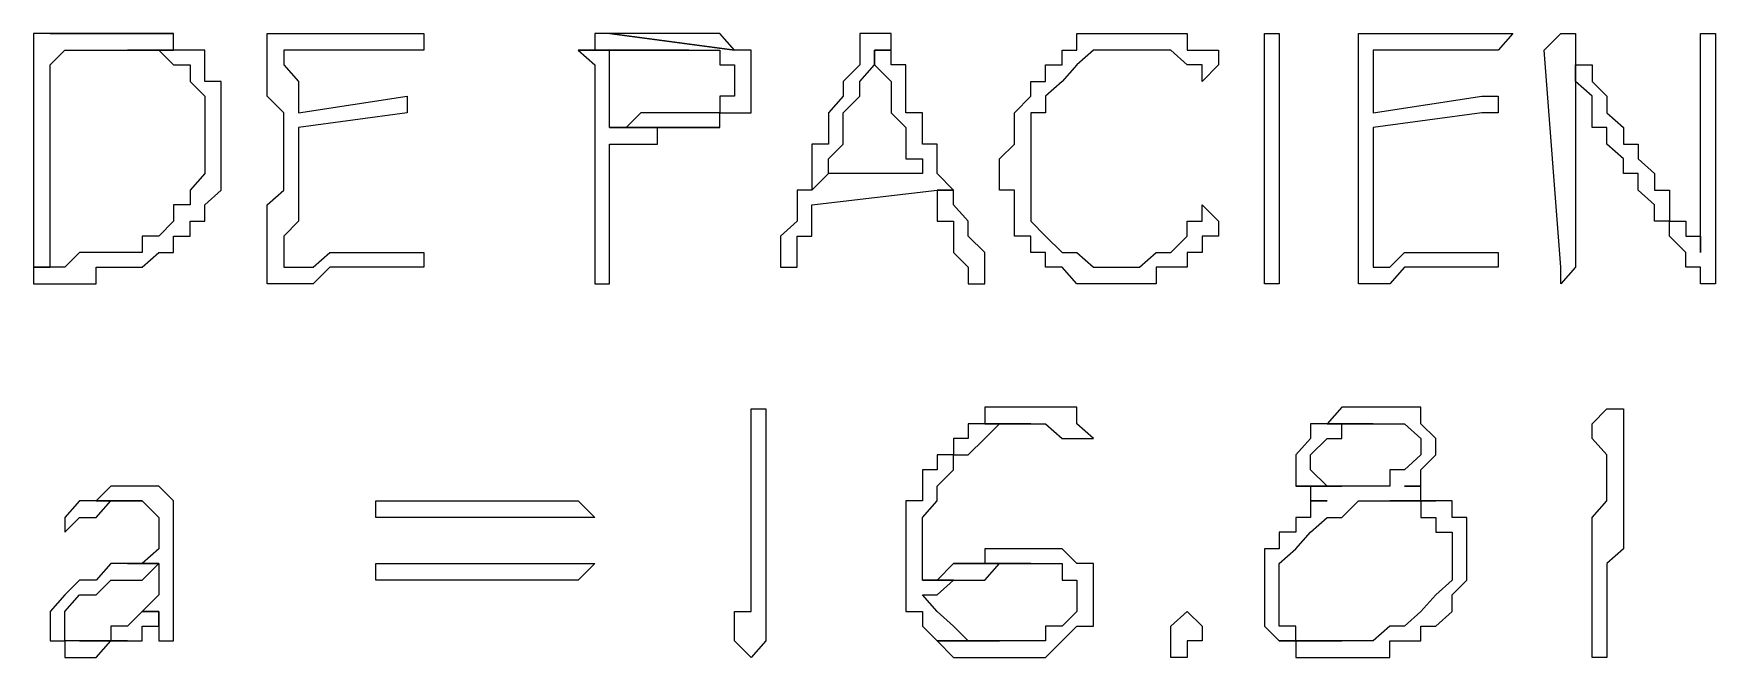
# Model space of a CAD drawing. Header units: millimetres. Extents: x -518.8 to -461.2, y 3.5 to 44.2.
# Drawn here: x -495.42 to -494.733, y 41.01 to 41.265 of the extents above; entities that cross this region are included whole.
import ezdxf

# ---------------------------------------------------------------- set-up
doc = ezdxf.new("R2010")
doc.units = ezdxf.units.MM
doc.header["$MEASUREMENT"] = 0
doc.layers.add('MYSOLIDS', color=7, linetype='Continuous')

msp = doc.modelspace()

# ---------------------------------------------------------------- linework, layer by layer
at = {"layer": 'MYSOLIDS'}
for points in [[(-495.42032, 41.26462), (-495.42032, 41.26462), (-495.42032, 41.25785), (-495.42032, 41.25785), (-495.42032, 41.25183), (-495.42032, 41.25183), (-495.42032, 41.24507), (-495.42032, 41.23905), (-495.42032, 41.23229), (-495.42032, 41.23229), (-495.42032, 41.22627), (-495.42032, 41.2195), (-495.42032, 41.21349), (-495.42032, 41.21349), (-495.42032, 41.20747), (-495.42032, 41.20071), (-495.42032, 41.20071), (-495.42032, 41.19469), (-495.42032, 41.18793), (-495.42032, 41.18191), (-495.42032, 41.17514), (-495.42032, 41.17514), (-495.42032, 41.16913), (-495.41355, 41.16913), (-495.41355, 41.17514), (-495.41355, 41.18191), (-495.41355, 41.18191), (-495.41355, 41.18793), (-495.41355, 41.19469), (-495.41355, 41.19469), (-495.41355, 41.20071), (-495.41355, 41.20071), (-495.41355, 41.20747), (-495.41355, 41.21349), (-495.41355, 41.2195), (-495.41355, 41.2195), (-495.41355, 41.22627), (-495.41355, 41.23229), (-495.41355, 41.23905), (-495.41355, 41.23905), (-495.41355, 41.24507), (-495.41355, 41.25183), (-495.41355, 41.25183), (-495.41355, 41.25183), (-495.40754, 41.25785), (-495.40754, 41.25785), (-495.40152, 41.25785), (-495.39476, 41.25785), (-495.39476, 41.25785), (-495.38874, 41.25785), (-495.38198, 41.25785), (-495.36318, 41.25785), (-495.36318, 41.26462), (-495.41355, 41.26462), (-495.41355, 41.26462), (-495.42032, 41.26462), (-495.42032, 41.26462)], [(-495.38198, 41.26462), (-495.38874, 41.26462), (-495.38874, 41.26462), (-495.39476, 41.26462), (-495.39476, 41.26462), (-495.40152, 41.26462), (-495.40754, 41.26462), (-495.40754, 41.26462), (-495.41355, 41.26462), (-495.36318, 41.26462), (-495.36919, 41.26462), (-495.37596, 41.26462), (-495.37596, 41.26462), (-495.38198, 41.26462), (-495.38198, 41.26462)], [(-495.31205, 41.23229), (-495.26769, 41.23905), (-495.26769, 41.23905), (-495.26769, 41.23905), (-495.26769, 41.23905), (-495.26769, 41.23229), (-495.26769, 41.23229), (-495.26769, 41.23229), (-495.26769, 41.23229), (-495.26769, 41.23229), (-495.26769, 41.23229), (-495.31205, 41.22627), (-495.31205, 41.22627), (-495.31205, 41.22627), (-495.31205, 41.2195), (-495.31205, 41.2195), (-495.31205, 41.21349), (-495.31205, 41.21349), (-495.31205, 41.20747), (-495.31205, 41.20071), (-495.31205, 41.20071), (-495.31205, 41.19469), (-495.31205, 41.19469), (-495.31205, 41.18793), (-495.31807, 41.18191), (-495.31807, 41.17514), (-495.31807, 41.17514), (-495.31807, 41.16913), (-495.31205, 41.16913), (-495.30604, 41.16913), (-495.29927, 41.17514), (-495.29927, 41.17514), (-495.29325, 41.17514), (-495.28649, 41.17514), (-495.28649, 41.17514), (-495.28047, 41.17514), (-495.27371, 41.17514), (-495.27371, 41.17514), (-495.26769, 41.17514), (-495.26769, 41.17514), (-495.26092, 41.17514), (-495.26092, 41.17514), (-495.26092, 41.16913), (-495.26092, 41.16913), (-495.26092, 41.16913), (-495.26769, 41.16913), (-495.27371, 41.16913), (-495.27371, 41.16913), (-495.28047, 41.16913), (-495.28649, 41.16913), (-495.28649, 41.16913), (-495.29325, 41.16913), (-495.29927, 41.16913), (-495.29927, 41.16913), (-495.30604, 41.16236), (-495.31205, 41.16236), (-495.31205, 41.16236), (-495.31807, 41.16236), (-495.31807, 41.16236), (-495.32483, 41.16236), (-495.32483, 41.16236), (-495.32483, 41.16913), (-495.32483, 41.16913), (-495.32483, 41.17514), (-495.32483, 41.17514), (-495.32483, 41.18191), (-495.32483, 41.18191), (-495.32483, 41.18793), (-495.32483, 41.19469), (-495.31807, 41.20071), (-495.31807, 41.20071), (-495.31807, 41.20747), (-495.31807, 41.21349), (-495.31807, 41.2195), (-495.31807, 41.2195), (-495.31807, 41.22627), (-495.31807, 41.23229), (-495.31807, 41.23229), (-495.32483, 41.23905), (-495.32483, 41.24507), (-495.32483, 41.24507), (-495.32483, 41.25183), (-495.32483, 41.25785), (-495.32483, 41.25785), (-495.32483, 41.25785), (-495.32483, 41.26462), (-495.32483, 41.26462), (-495.31807, 41.26462), (-495.31807, 41.26462), (-495.31205, 41.26462), (-495.30604, 41.26462), (-495.30604, 41.26462), (-495.29927, 41.26462), (-495.29927, 41.26462), (-495.29325, 41.26462), (-495.29325, 41.26462), (-495.28649, 41.26462), (-495.28047, 41.26462), (-495.27371, 41.26462), (-495.27371, 41.26462), (-495.26769, 41.26462), (-495.26769, 41.26462), (-495.26769, 41.26462), (-495.26092, 41.26462), (-495.26092, 41.26462), (-495.26092, 41.26462), (-495.26092, 41.26462), (-495.26092, 41.25785), (-495.26092, 41.25785), (-495.26769, 41.25785), (-495.26769, 41.25785), (-495.27371, 41.25785), (-495.28047, 41.25785), (-495.28649, 41.25785), (-495.29325, 41.25785), (-495.29927, 41.25785), (-495.30604, 41.25785), (-495.30604, 41.25785), (-495.31205, 41.25785), (-495.31807, 41.25785), (-495.31807, 41.25183), (-495.31205, 41.24507), (-495.31205, 41.24507), (-495.31205, 41.23905), (-495.31205, 41.23905), (-495.31205, 41.23229), (-495.31205, 41.23229), (-495.31205, 41.23229), (-495.31205, 41.23229)], [(-495.191, 41.26462), (-495.191, 41.26462), (-495.191, 41.25785), (-495.19777, 41.25785), (-495.19777, 41.25785), (-495.15265, 41.25785), (-495.15265, 41.25785), (-495.14664, 41.25785), (-495.13987, 41.25785), (-495.13987, 41.25183), (-495.13987, 41.25183), (-495.13386, 41.25183), (-495.13386, 41.24507), (-495.13386, 41.24507), (-495.13386, 41.23905), (-495.13987, 41.23905), (-495.13987, 41.23229), (-495.14664, 41.23229), (-495.14664, 41.23229), (-495.15265, 41.23229), (-495.15265, 41.23229), (-495.15942, 41.23229), (-495.15942, 41.23229), (-495.16543, 41.23229), (-495.1722, 41.23229), (-495.17822, 41.22627), (-495.18498, 41.22627), (-495.13987, 41.22627), (-495.13987, 41.23229), (-495.13386, 41.23229), (-495.12709, 41.23229), (-495.12709, 41.23905), (-495.12709, 41.24507), (-495.12709, 41.24507), (-495.12709, 41.25183), (-495.12709, 41.25183), (-495.12709, 41.25785), (-495.13386, 41.25785), (-495.13386, 41.25785), (-495.18498, 41.26462), (-495.18498, 41.26462), (-495.191, 41.26462), (-495.191, 41.26462)], [(-495.15265, 41.26462), (-495.15942, 41.26462), (-495.15942, 41.26462), (-495.16543, 41.26462), (-495.1722, 41.26462), (-495.17822, 41.26462), (-495.17822, 41.26462), (-495.18498, 41.26462), (-495.13386, 41.25785), (-495.13987, 41.26462), (-495.14664, 41.26462), (-495.14664, 41.26462), (-495.15265, 41.26462), (-495.15265, 41.26462)], [(-495.07671, 41.26462), (-495.07671, 41.26462), (-495.07671, 41.26462), (-495.08273, 41.26462), (-495.08273, 41.25785), (-495.08273, 41.25785), (-495.08273, 41.25183), (-495.08949, 41.24507), (-495.08949, 41.23905), (-495.09551, 41.23229), (-495.09551, 41.22627), (-495.09551, 41.22627), (-495.09551, 41.2195), (-495.10228, 41.2195), (-495.10228, 41.21349), (-495.10228, 41.20747), (-495.10228, 41.20071), (-495.09551, 41.20747), (-495.09551, 41.20747), (-495.09551, 41.21349), (-495.09551, 41.21349), (-495.08949, 41.2195), (-495.08949, 41.22627), (-495.08949, 41.22627), (-495.08949, 41.22627), (-495.08949, 41.23229), (-495.08273, 41.23905), (-495.08273, 41.23905), (-495.08273, 41.24507), (-495.07671, 41.25183), (-495.07671, 41.25785), (-495.06995, 41.25785), (-495.06995, 41.26462), (-495.07671, 41.26462), (-495.07671, 41.26462), (-495.07671, 41.26462)], [(-494.96844, 41.25785), (-494.97446, 41.25785), (-494.98122, 41.25785), (-494.98724, 41.25785), (-494.98724, 41.25785), (-494.99401, 41.25183), (-494.99401, 41.25183), (-495.00002, 41.24507), (-495.00002, 41.24507), (-495.00002, 41.24507), (-495.00679, 41.23905), (-495.00679, 41.23229), (-495.0128, 41.23229), (-495.0128, 41.22627), (-495.0128, 41.22627), (-495.0128, 41.2195), (-495.0128, 41.2195), (-495.0128, 41.21349), (-495.0128, 41.20747), (-495.0128, 41.20071), (-495.0128, 41.20071), (-495.0128, 41.19469), (-495.0128, 41.18793), (-495.0128, 41.18793), (-495.00679, 41.18191), (-495.00679, 41.18191), (-495.00002, 41.17514), (-495.00002, 41.17514), (-494.99401, 41.17514), (-494.98724, 41.16913), (-494.98724, 41.16913), (-494.98122, 41.16913), (-494.98122, 41.16913), (-494.97446, 41.16913), (-494.96844, 41.16913), (-494.96167, 41.17514), (-494.96167, 41.17514), (-494.96167, 41.17514), (-494.95566, 41.17514), (-494.94889, 41.18191), (-494.94889, 41.18191), (-494.94889, 41.18793), (-494.94288, 41.18793), (-494.94288, 41.19469), (-494.94288, 41.19469), (-494.93611, 41.18793), (-494.93611, 41.18793), (-494.93611, 41.18793), (-494.93611, 41.18793), (-494.93611, 41.18191), (-494.93611, 41.18191), (-494.94288, 41.18191), (-494.94288, 41.17514), (-494.94889, 41.17514), (-494.94889, 41.16913), (-494.95566, 41.16913), (-494.96167, 41.16913), (-494.96167, 41.16913), (-494.96167, 41.16236), (-494.96844, 41.16236), (-494.97446, 41.16236), (-494.98122, 41.16236), (-494.98122, 41.16236), (-494.98724, 41.16236), (-494.98724, 41.16236), (-494.99401, 41.16236), (-495.00002, 41.16913), (-495.00002, 41.16913), (-495.00679, 41.16913), (-495.00679, 41.17514), (-495.0128, 41.17514), (-495.0128, 41.18191), (-495.01957, 41.18191), (-495.01957, 41.18793), (-495.01957, 41.18793), (-495.01957, 41.19469), (-495.01957, 41.20071), (-495.02558, 41.20071), (-495.02558, 41.20747), (-495.02558, 41.21349), (-495.01957, 41.2195), (-495.01957, 41.2195), (-495.01957, 41.22627), (-495.01957, 41.22627), (-495.01957, 41.23229), (-495.0128, 41.23905), (-495.0128, 41.23905), (-495.0128, 41.24507), (-495.00679, 41.24507), (-495.00679, 41.25183), (-495.00002, 41.25183), (-495.00002, 41.25785), (-494.99401, 41.25785), (-494.99401, 41.26462), (-494.98724, 41.26462), (-494.98122, 41.26462), (-494.97446, 41.26462), (-494.97446, 41.26462), (-494.96844, 41.26462), (-494.96844, 41.26462), (-494.96167, 41.26462), (-494.95566, 41.26462), (-494.95566, 41.26462), (-494.94889, 41.26462), (-494.94889, 41.25785), (-494.94288, 41.25785), (-494.93611, 41.25785), (-494.93611, 41.25183), (-494.93611, 41.25183), (-494.93611, 41.25183), (-494.93611, 41.25183), (-494.94288, 41.24507), (-494.94288, 41.24507), (-494.94288, 41.25183), (-494.94288, 41.25183), (-494.94889, 41.25183), (-494.94889, 41.25183), (-494.94889, 41.25183), (-494.95566, 41.25785), (-494.95566, 41.25785), (-494.96167, 41.25785), (-494.96844, 41.25785), (-494.96844, 41.25785), (-494.96844, 41.25785), (-494.96844, 41.25785), (-494.96844, 41.25785)], [(-494.9113, 41.20747), (-494.9113, 41.20071), (-494.9113, 41.19469), (-494.9113, 41.19469), (-494.9113, 41.18793), (-494.9113, 41.18191), (-494.9113, 41.17514), (-494.9113, 41.17514), (-494.9113, 41.16913), (-494.9113, 41.16913), (-494.9113, 41.16913), (-494.9113, 41.16913), (-494.9113, 41.16236), (-494.9113, 41.16236), (-494.91731, 41.16236), (-494.91731, 41.16236), (-494.91731, 41.16913), (-494.91731, 41.16913), (-494.91731, 41.16913), (-494.91731, 41.16913), (-494.91731, 41.17514), (-494.91731, 41.17514), (-494.91731, 41.18191), (-494.91731, 41.18793), (-494.91731, 41.18793), (-494.91731, 41.19469), (-494.91731, 41.20071), (-494.91731, 41.20747), (-494.91731, 41.20747), (-494.91731, 41.21349), (-494.91731, 41.2195), (-494.91731, 41.22627), (-494.91731, 41.22627), (-494.91731, 41.23229), (-494.91731, 41.23905), (-494.91731, 41.24507), (-494.91731, 41.24507), (-494.91731, 41.25183), (-494.91731, 41.25785), (-494.91731, 41.25785), (-494.91731, 41.25785), (-494.91731, 41.25785), (-494.91731, 41.26462), (-494.91731, 41.26462), (-494.9113, 41.26462), (-494.9113, 41.26462), (-494.9113, 41.26462), (-494.9113, 41.26462), (-494.9113, 41.25785), (-494.9113, 41.25785), (-494.9113, 41.25785), (-494.9113, 41.25785), (-494.9113, 41.25183), (-494.9113, 41.24507), (-494.9113, 41.23905), (-494.9113, 41.23905), (-494.9113, 41.23229), (-494.9113, 41.22627), (-494.9113, 41.22627), (-494.9113, 41.2195), (-494.9113, 41.21349), (-494.9113, 41.20747), (-494.9113, 41.20747), (-494.9113, 41.20747), (-494.9113, 41.20747), (-494.9113, 41.20747)], [(-494.87295, 41.23229), (-494.82859, 41.23905), (-494.82859, 41.23905), (-494.82183, 41.23905), (-494.82183, 41.23905), (-494.82183, 41.23229), (-494.82183, 41.23229), (-494.82183, 41.23229), (-494.82183, 41.23229), (-494.82859, 41.23229), (-494.82859, 41.23229), (-494.87295, 41.22627), (-494.87295, 41.22627), (-494.87295, 41.22627), (-494.87295, 41.2195), (-494.87295, 41.2195), (-494.87295, 41.21349), (-494.87295, 41.21349), (-494.87295, 41.20747), (-494.87295, 41.20071), (-494.87295, 41.20071), (-494.87295, 41.19469), (-494.87295, 41.19469), (-494.87295, 41.18793), (-494.87295, 41.18191), (-494.87295, 41.17514), (-494.87295, 41.17514), (-494.87295, 41.16913), (-494.86619, 41.16913), (-494.86619, 41.16913), (-494.86017, 41.17514), (-494.8534, 41.17514), (-494.84739, 41.17514), (-494.84739, 41.17514), (-494.84739, 41.17514), (-494.84062, 41.17514), (-494.83461, 41.17514), (-494.82859, 41.17514), (-494.82859, 41.17514), (-494.82183, 41.17514), (-494.82183, 41.17514), (-494.82183, 41.17514), (-494.82183, 41.16913), (-494.82183, 41.16913), (-494.82183, 41.16913), (-494.82183, 41.16913), (-494.82859, 41.16913), (-494.83461, 41.16913), (-494.83461, 41.16913), (-494.84062, 41.16913), (-494.84739, 41.16913), (-494.84739, 41.16913), (-494.8534, 41.16913), (-494.86017, 41.16913), (-494.86619, 41.16236), (-494.86619, 41.16236), (-494.87295, 41.16236), (-494.87295, 41.16236), (-494.87897, 41.16236), (-494.87897, 41.16236), (-494.87897, 41.16236), (-494.87897, 41.16913), (-494.87897, 41.16913), (-494.87897, 41.17514), (-494.87897, 41.17514), (-494.87897, 41.18191), (-494.87897, 41.18191), (-494.87897, 41.18793), (-494.87897, 41.19469), (-494.87897, 41.20071), (-494.87897, 41.20071), (-494.87897, 41.20747), (-494.87897, 41.21349), (-494.87897, 41.2195), (-494.87897, 41.2195), (-494.87897, 41.22627), (-494.87897, 41.23229), (-494.87897, 41.23229), (-494.87897, 41.23905), (-494.87897, 41.24507), (-494.87897, 41.24507), (-494.87897, 41.25183), (-494.87897, 41.25785), (-494.87897, 41.25785), (-494.87897, 41.25785), (-494.87897, 41.26462), (-494.87897, 41.26462), (-494.87295, 41.26462), (-494.87295, 41.26462), (-494.86619, 41.26462), (-494.86619, 41.26462), (-494.86017, 41.26462), (-494.86017, 41.26462), (-494.8534, 41.26462), (-494.8534, 41.26462), (-494.84739, 41.26462), (-494.84062, 41.26462), (-494.84062, 41.26462), (-494.83461, 41.26462), (-494.82859, 41.26462), (-494.82859, 41.26462), (-494.82183, 41.26462), (-494.82183, 41.26462), (-494.82183, 41.26462), (-494.82183, 41.26462), (-494.81581, 41.26462), (-494.81581, 41.26462), (-494.82183, 41.25785), (-494.82183, 41.25785), (-494.82183, 41.25785), (-494.82859, 41.25785), (-494.83461, 41.25785), (-494.84062, 41.25785), (-494.84739, 41.25785), (-494.8534, 41.25785), (-494.8534, 41.25785), (-494.86017, 41.25785), (-494.86619, 41.25785), (-494.87295, 41.25785), (-494.87295, 41.25785), (-494.87295, 41.25183), (-494.87295, 41.24507), (-494.87295, 41.24507), (-494.87295, 41.23905), (-494.87295, 41.23905), (-494.87295, 41.23229), (-494.87295, 41.23229), (-494.87295, 41.23229), (-494.87295, 41.23229)], [(-494.79025, 41.25183), (-494.79025, 41.16913), (-494.79025, 41.16913), (-494.79025, 41.16913), (-494.79626, 41.16236), (-494.79626, 41.16236), (-494.79626, 41.16913), (-494.79626, 41.16913), (-494.79626, 41.16913), (-494.79626, 41.16913), (-494.80303, 41.25785), (-494.79626, 41.26462), (-494.79626, 41.26462), (-494.79626, 41.26462), (-494.79626, 41.26462), (-494.79025, 41.26462), (-494.79025, 41.25785), (-494.79025, 41.25785), (-494.79025, 41.25785), (-494.79025, 41.25183), (-494.78348, 41.25183), (-494.78348, 41.24507), (-494.77746, 41.23905), (-494.77746, 41.23905), (-494.77746, 41.23229), (-494.7707, 41.22627), (-494.7707, 41.22627), (-494.7707, 41.2195), (-494.76468, 41.2195), (-494.76468, 41.21349), (-494.76468, 41.21349), (-494.75792, 41.20747), (-494.75792, 41.20071), (-494.7519, 41.20071), (-494.7519, 41.19469), (-494.7519, 41.18793), (-494.74513, 41.18793), (-494.74513, 41.18191), (-494.73912, 41.18191), (-494.73912, 41.17514), (-494.73912, 41.18191), (-494.73912, 41.18793), (-494.73912, 41.18793), (-494.73912, 41.19469), (-494.73912, 41.19469), (-494.73912, 41.20071), (-494.73912, 41.20747), (-494.73912, 41.20747), (-494.73912, 41.21349), (-494.73912, 41.2195), (-494.73912, 41.22627), (-494.73912, 41.22627), (-494.73912, 41.23229), (-494.73912, 41.23905), (-494.73912, 41.23905), (-494.73912, 41.24507), (-494.73912, 41.25183), (-494.73912, 41.25785), (-494.73912, 41.25785), (-494.73912, 41.25785), (-494.73912, 41.26462), (-494.73912, 41.26462), (-494.7331, 41.26462), (-494.7331, 41.26462), (-494.7331, 41.26462), (-494.7331, 41.26462), (-494.7331, 41.25785), (-494.7331, 41.25785), (-494.7331, 41.25785), (-494.7331, 41.25785), (-494.7331, 41.25183), (-494.7331, 41.24507), (-494.7331, 41.24507), (-494.7331, 41.23905), (-494.7331, 41.23229), (-494.7331, 41.22627), (-494.7331, 41.22627), (-494.7331, 41.2195), (-494.7331, 41.21349), (-494.7331, 41.20747), (-494.7331, 41.20747), (-494.7331, 41.20747), (-494.7331, 41.20071), (-494.7331, 41.19469), (-494.7331, 41.18793), (-494.7331, 41.18793), (-494.7331, 41.18191), (-494.7331, 41.17514), (-494.7331, 41.17514), (-494.7331, 41.16913), (-494.7331, 41.16913), (-494.7331, 41.16236), (-494.7331, 41.16236), (-494.7331, 41.16236), (-494.7331, 41.16236), (-494.73912, 41.16236), (-494.73912, 41.16236), (-494.73912, 41.16913), (-494.74513, 41.16913), (-494.74513, 41.17514), (-494.7519, 41.18191), (-494.7519, 41.18793), (-494.75792, 41.18793), (-494.75792, 41.19469), (-494.75792, 41.19469), (-494.76468, 41.20071), (-494.76468, 41.20747), (-494.7707, 41.20747), (-494.7707, 41.21349), (-494.7707, 41.21349), (-494.77746, 41.2195), (-494.77746, 41.22627), (-494.78348, 41.22627), (-494.78348, 41.23229), (-494.78348, 41.23905), (-494.79025, 41.24507), (-494.79025, 41.24507), (-494.79025, 41.25183), (-494.79025, 41.25183), (-494.79025, 41.25183), (-494.79025, 41.25183)], [(-495.36318, 41.25785), (-495.38198, 41.25785), (-495.38198, 41.25785), (-495.37596, 41.25785), (-495.37596, 41.25785), (-495.36919, 41.25785), (-495.36318, 41.25183), (-495.36318, 41.25183), (-495.35641, 41.25183), (-495.35641, 41.25183), (-495.35641, 41.24507), (-495.35641, 41.24507), (-495.3504, 41.23905), (-495.3504, 41.23229), (-495.3504, 41.22627), (-495.3504, 41.22627), (-495.3504, 41.2195), (-495.3504, 41.21349), (-495.3504, 41.21349), (-495.3504, 41.20747), (-495.35641, 41.20071), (-495.35641, 41.20071), (-495.35641, 41.19469), (-495.36318, 41.19469), (-495.36318, 41.18793), (-495.36919, 41.18191), (-495.36919, 41.18191), (-495.37596, 41.18191), (-495.37596, 41.17514), (-495.38198, 41.17514), (-495.38874, 41.17514), (-495.38874, 41.17514), (-495.38874, 41.17514), (-495.39476, 41.17514), (-495.40152, 41.17514), (-495.40754, 41.16913), (-495.40754, 41.16913), (-495.41355, 41.16913), (-495.42032, 41.16913), (-495.42032, 41.16913), (-495.42032, 41.16236), (-495.42032, 41.16236), (-495.41355, 41.16236), (-495.41355, 41.16236), (-495.40754, 41.16236), (-495.40152, 41.16236), (-495.39476, 41.16236), (-495.39476, 41.16913), (-495.38874, 41.16913), (-495.38874, 41.16913), (-495.38198, 41.16913), (-495.37596, 41.16913), (-495.37596, 41.16913), (-495.36919, 41.17514), (-495.36919, 41.17514), (-495.36318, 41.17514), (-495.36318, 41.18191), (-495.35641, 41.18191), (-495.35641, 41.18793), (-495.3504, 41.18793), (-495.3504, 41.19469), (-495.3504, 41.19469), (-495.34363, 41.20071), (-495.34363, 41.20747), (-495.34363, 41.21349), (-495.34363, 41.21349), (-495.34363, 41.2195), (-495.34363, 41.22627), (-495.34363, 41.22627), (-495.34363, 41.23229), (-495.34363, 41.23229), (-495.34363, 41.23905), (-495.34363, 41.24507), (-495.3504, 41.24507), (-495.3504, 41.25183), (-495.3504, 41.25183), (-495.3504, 41.25785), (-495.35641, 41.25785), (-495.36318, 41.25785), (-495.36318, 41.25785)], [(-495.19777, 41.25785), (-495.19777, 41.25785), (-495.191, 41.25183), (-495.191, 41.25183), (-495.191, 41.24507), (-495.191, 41.23905), (-495.191, 41.23905), (-495.191, 41.23229), (-495.191, 41.22627), (-495.191, 41.22627), (-495.191, 41.2195), (-495.191, 41.21349), (-495.191, 41.20747), (-495.191, 41.20747), (-495.191, 41.20071), (-495.191, 41.19469), (-495.191, 41.18793), (-495.191, 41.18793), (-495.191, 41.18191), (-495.191, 41.17514), (-495.191, 41.16913), (-495.191, 41.16913), (-495.191, 41.16236), (-495.191, 41.16236), (-495.18498, 41.16236), (-495.18498, 41.16913), (-495.18498, 41.16913), (-495.18498, 41.17514), (-495.18498, 41.18191), (-495.18498, 41.18793), (-495.18498, 41.18793), (-495.18498, 41.19469), (-495.18498, 41.20071), (-495.18498, 41.20071), (-495.18498, 41.20747), (-495.18498, 41.21349), (-495.18498, 41.21349), (-495.18498, 41.2195), (-495.18498, 41.2195), (-495.18498, 41.2195), (-495.17822, 41.2195), (-495.1722, 41.2195), (-495.16543, 41.2195), (-495.16543, 41.22627), (-495.15942, 41.22627), (-495.15265, 41.22627), (-495.15265, 41.22627), (-495.14664, 41.22627), (-495.13987, 41.22627), (-495.13987, 41.22627), (-495.18498, 41.22627), (-495.18498, 41.23229), (-495.18498, 41.23905), (-495.18498, 41.23905), (-495.18498, 41.24507), (-495.18498, 41.24507), (-495.18498, 41.25183), (-495.18498, 41.25785), (-495.17822, 41.25785), (-495.17822, 41.25785), (-495.1722, 41.25785), (-495.16543, 41.25785), (-495.16543, 41.25785), (-495.15942, 41.25785), (-495.15942, 41.25785), (-495.15265, 41.25785), (-495.19777, 41.25785), (-495.19777, 41.25785)], [(-495.06995, 41.25785), (-495.07671, 41.25785), (-495.07671, 41.25183), (-495.07671, 41.25183), (-495.06995, 41.24507), (-495.06995, 41.23905), (-495.06995, 41.23905), (-495.06995, 41.23229), (-495.06393, 41.22627), (-495.06393, 41.22627), (-495.06393, 41.2195), (-495.06393, 41.21349), (-495.05716, 41.21349), (-495.05716, 41.20747), (-495.09551, 41.20747), (-495.10228, 41.20071), (-495.10829, 41.20071), (-495.10829, 41.19469), (-495.10829, 41.18793), (-495.10829, 41.18793), (-495.10829, 41.18793), (-495.11506, 41.18191), (-495.11506, 41.17514), (-495.11506, 41.16913), (-495.11506, 41.16913), (-495.11506, 41.16913), (-495.11506, 41.16913), (-495.11506, 41.16913), (-495.10829, 41.16913), (-495.10829, 41.17514), (-495.10829, 41.18191), (-495.10829, 41.18191), (-495.10228, 41.18191), (-495.10228, 41.18793), (-495.10228, 41.19469), (-495.10228, 41.19469), (-495.05115, 41.20071), (-495.04438, 41.20071), (-495.05115, 41.20747), (-495.05115, 41.20747), (-495.05115, 41.21349), (-495.05115, 41.2195), (-495.05716, 41.2195), (-495.05716, 41.22627), (-495.05716, 41.23229), (-495.06393, 41.23229), (-495.06393, 41.23905), (-495.06393, 41.23905), (-495.06393, 41.24507), (-495.06393, 41.24507), (-495.06393, 41.25183), (-495.06995, 41.25183), (-495.06995, 41.25785), (-495.06995, 41.25785)], [(-495.04438, 41.20071), (-495.05115, 41.20071), (-495.05115, 41.20071), (-495.05115, 41.19469), (-495.05115, 41.18793), (-495.04438, 41.18793), (-495.04438, 41.18191), (-495.04438, 41.17514), (-495.03837, 41.16913), (-495.03837, 41.16913), (-495.03837, 41.16236), (-495.0316, 41.16236), (-495.0316, 41.16236), (-495.0316, 41.16913), (-495.0316, 41.16913), (-495.0316, 41.17514), (-495.03837, 41.18191), (-495.03837, 41.18793), (-495.04438, 41.19469), (-495.04438, 41.19469), (-495.04438, 41.20071), (-495.04438, 41.20071)], [(-495.13386, 41.0165), (-495.13386, 41.02251), (-495.13386, 41.02251), (-495.13386, 41.02853), (-495.12709, 41.02853), (-495.12709, 41.03529), (-495.12709, 41.04131), (-495.12709, 41.04808), (-495.12709, 41.04808), (-495.12709, 41.05409), (-495.12709, 41.06086), (-495.12709, 41.06687), (-495.12709, 41.06687), (-495.12709, 41.07364), (-495.12709, 41.07965), (-495.12709, 41.07965), (-495.12709, 41.08642), (-495.12709, 41.09244), (-495.12709, 41.09244), (-495.12709, 41.0992), (-495.12709, 41.10522), (-495.12709, 41.10522), (-495.12709, 41.11123), (-495.12709, 41.11123), (-495.12709, 41.11123), (-495.12709, 41.11123), (-495.12107, 41.11123), (-495.12107, 41.11123), (-495.12107, 41.10522), (-495.12107, 41.10522), (-495.12107, 41.0992), (-495.12107, 41.09244), (-495.12107, 41.08642), (-495.12107, 41.08642), (-495.12107, 41.07965), (-495.12107, 41.07364), (-495.12107, 41.06687), (-495.12107, 41.06687), (-495.12107, 41.06086), (-495.12107, 41.05409), (-495.12107, 41.05409), (-495.12107, 41.04808), (-495.12107, 41.04131), (-495.12107, 41.03529), (-495.12107, 41.03529), (-495.12107, 41.02853), (-495.12107, 41.02251), (-495.12107, 41.02251), (-495.12107, 41.0165), (-495.12107, 41.0165), (-495.12709, 41.00973), (-495.12709, 41.00973), (-495.12709, 41.00973), (-495.12709, 41.00973), (-495.12709, 41.00973), (-495.12709, 41.00973), (-495.13386, 41.0165), (-495.13386, 41.0165), (-495.13386, 41.0165), (-495.13386, 41.0165), (-495.13386, 41.0165)], [(-495.0128, 41.11199), (-495.0128, 41.11199), (-495.01957, 41.11199), (-495.01957, 41.11199), (-495.02558, 41.11199), (-495.0316, 41.11199), (-495.0316, 41.10522), (-495.0128, 41.10522), (-495.00679, 41.10522), (-495.00679, 41.10522), (-495.00002, 41.0992), (-494.99401, 41.0992), (-494.99401, 41.0992), (-494.99401, 41.0992), (-494.99401, 41.0992), (-494.98724, 41.0992), (-494.98724, 41.0992), (-494.98724, 41.0992), (-494.99401, 41.10522), (-494.99401, 41.11199), (-495.00002, 41.11199), (-495.00002, 41.11199), (-495.00679, 41.11199), (-495.0128, 41.11199), (-495.0128, 41.11199)], [(-494.87295, 41.11199), (-494.87295, 41.11199), (-494.87897, 41.11199), (-494.88574, 41.11199), (-494.88574, 41.11199), (-494.89175, 41.10522), (-494.87295, 41.10522), (-494.86619, 41.10522), (-494.86619, 41.10522), (-494.86017, 41.10522), (-494.86017, 41.10522), (-494.8534, 41.0992), (-494.8534, 41.09244), (-494.8534, 41.09244), (-494.8534, 41.09244), (-494.86017, 41.08642), (-494.86619, 41.08642), (-494.86619, 41.07965), (-494.86619, 41.07965), (-494.87295, 41.07965), (-494.87897, 41.07965), (-494.88574, 41.07965), (-494.90453, 41.07965), (-494.89852, 41.07965), (-494.89852, 41.07364), (-494.89175, 41.07364), (-494.89852, 41.07364), (-494.89852, 41.06687), (-494.90453, 41.06687), (-494.90453, 41.06086), (-494.9113, 41.06086), (-494.9113, 41.05409), (-494.91731, 41.05409), (-494.91731, 41.04808), (-494.91731, 41.04131), (-494.91731, 41.04131), (-494.91731, 41.03529), (-494.91731, 41.02853), (-494.91731, 41.02853), (-494.91731, 41.02251), (-494.91731, 41.02251), (-494.9113, 41.0165), (-494.9113, 41.0165), (-494.88574, 41.0165), (-494.89175, 41.0165), (-494.89175, 41.0165), (-494.89852, 41.0165), (-494.90453, 41.0165), (-494.90453, 41.02251), (-494.9113, 41.02251), (-494.9113, 41.02853), (-494.9113, 41.02853), (-494.9113, 41.03529), (-494.9113, 41.03529), (-494.9113, 41.04131), (-494.9113, 41.04808), (-494.9113, 41.04808), (-494.90453, 41.05409), (-494.90453, 41.05409), (-494.89852, 41.06086), (-494.89852, 41.06086), (-494.89852, 41.06086), (-494.89175, 41.06687), (-494.88574, 41.06687), (-494.88574, 41.06687), (-494.87897, 41.07364), (-494.87897, 41.07364), (-494.87295, 41.07364), (-494.86619, 41.07364), (-494.84739, 41.07364), (-494.8534, 41.07364), (-494.8534, 41.07965), (-494.86017, 41.07965), (-494.86017, 41.07965), (-494.8534, 41.07965), (-494.8534, 41.08642), (-494.8534, 41.08642), (-494.84739, 41.09244), (-494.84739, 41.0992), (-494.84739, 41.0992), (-494.84739, 41.0992), (-494.8534, 41.10522), (-494.8534, 41.10522), (-494.8534, 41.11199), (-494.86017, 41.11199), (-494.86619, 41.11199), (-494.87295, 41.11199), (-494.87295, 41.11199)], [(-494.78348, 41.0165), (-494.78348, 41.02251), (-494.78348, 41.02251), (-494.78348, 41.02853), (-494.78348, 41.02853), (-494.78348, 41.03529), (-494.78348, 41.04131), (-494.78348, 41.04808), (-494.78348, 41.04808), (-494.78348, 41.05409), (-494.78348, 41.06086), (-494.78348, 41.06687), (-494.78348, 41.06687), (-494.77746, 41.07364), (-494.77746, 41.07965), (-494.77746, 41.07965), (-494.77746, 41.08642), (-494.77746, 41.09244), (-494.77746, 41.09244), (-494.78348, 41.0992), (-494.78348, 41.10522), (-494.78348, 41.10522), (-494.77746, 41.11123), (-494.77746, 41.11123), (-494.77746, 41.11123), (-494.77746, 41.11123), (-494.7707, 41.11123), (-494.7707, 41.11123), (-494.7707, 41.10522), (-494.7707, 41.10522), (-494.7707, 41.0992), (-494.7707, 41.09244), (-494.7707, 41.08642), (-494.7707, 41.08642), (-494.7707, 41.07965), (-494.7707, 41.07364), (-494.7707, 41.06687), (-494.7707, 41.06687), (-494.7707, 41.06086), (-494.7707, 41.05409), (-494.7707, 41.05409), (-494.77746, 41.04808), (-494.77746, 41.04131), (-494.77746, 41.03529), (-494.77746, 41.03529), (-494.77746, 41.02853), (-494.77746, 41.02251), (-494.77746, 41.02251), (-494.77746, 41.0165), (-494.77746, 41.0165), (-494.77746, 41.00973), (-494.77746, 41.00973), (-494.77746, 41.00973), (-494.77746, 41.00973), (-494.78348, 41.00973), (-494.78348, 41.00973), (-494.78348, 41.0165), (-494.78348, 41.0165), (-494.78348, 41.0165), (-494.78348, 41.0165), (-494.78348, 41.0165)], [(-495.0316, 41.10522), (-495.03837, 41.10522), (-495.03837, 41.0992), (-495.04438, 41.0992), (-495.04438, 41.09244), (-495.05115, 41.09244), (-495.05115, 41.08642), (-495.05115, 41.08642), (-495.05716, 41.08642), (-495.05716, 41.07965), (-495.05716, 41.07364), (-495.06393, 41.07364), (-495.06393, 41.06687), (-495.06393, 41.06687), (-495.06393, 41.06086), (-495.06393, 41.05409), (-495.06393, 41.05409), (-495.06393, 41.04808), (-495.06393, 41.04131), (-495.06393, 41.04131), (-495.06393, 41.03529), (-495.06393, 41.02853), (-495.05716, 41.02853), (-495.05716, 41.02251), (-495.05716, 41.02251), (-495.05115, 41.0165), (-495.05115, 41.0165), (-495.02558, 41.0165), (-495.0316, 41.0165), (-495.03837, 41.0165), (-495.03837, 41.0165), (-495.04438, 41.02251), (-495.04438, 41.02251), (-495.05115, 41.02853), (-495.05115, 41.02853), (-495.05716, 41.03529), (-495.05115, 41.03529), (-495.04438, 41.04131), (-495.04438, 41.04131), (-495.05716, 41.04131), (-495.05716, 41.04131), (-495.05716, 41.04808), (-495.05716, 41.04808), (-495.05716, 41.05409), (-495.05716, 41.05409), (-495.05716, 41.06086), (-495.05716, 41.06687), (-495.05716, 41.06687), (-495.05115, 41.07364), (-495.05115, 41.07364), (-495.05115, 41.07965), (-495.04438, 41.08642), (-495.04438, 41.08642), (-495.04438, 41.09244), (-495.03837, 41.09244), (-495.0316, 41.0992), (-495.0316, 41.0992), (-495.02558, 41.10522), (-495.02558, 41.10522), (-495.01957, 41.10522), (-495.01957, 41.10522), (-495.0128, 41.10522), (-495.0316, 41.10522), (-495.0316, 41.10522)], [(-494.89175, 41.10522), (-494.89175, 41.10522), (-494.89852, 41.10522), (-494.89852, 41.0992), (-494.90453, 41.09244), (-494.90453, 41.09244), (-494.90453, 41.08642), (-494.90453, 41.08642), (-494.90453, 41.07965), (-494.90453, 41.07965), (-494.88574, 41.07965), (-494.88574, 41.07965), (-494.89175, 41.07965), (-494.89175, 41.07965), (-494.89852, 41.08642), (-494.89852, 41.08642), (-494.89852, 41.09244), (-494.89852, 41.09244), (-494.89175, 41.0992), (-494.89175, 41.0992), (-494.88574, 41.0992), (-494.88574, 41.10522), (-494.87897, 41.10522), (-494.87295, 41.10522), (-494.87295, 41.10522), (-494.89175, 41.10522), (-494.89175, 41.10522)], [(-495.37596, 41.07965), (-495.37596, 41.07965), (-495.38198, 41.07965), (-495.38874, 41.07965), (-495.38874, 41.07965), (-495.39476, 41.07364), (-495.39476, 41.07364), (-495.37596, 41.07364), (-495.37596, 41.07364), (-495.36919, 41.06687), (-495.36919, 41.06687), (-495.36919, 41.06687), (-495.36919, 41.06086), (-495.36919, 41.05409), (-495.36919, 41.05409), (-495.37596, 41.04808), (-495.38198, 41.04808), (-495.36919, 41.04808), (-495.36919, 41.03529), (-495.36919, 41.03529), (-495.37596, 41.02853), (-495.36919, 41.02853), (-495.36919, 41.0165), (-495.36318, 41.0165), (-495.36318, 41.0165), (-495.36318, 41.0165), (-495.36318, 41.0165), (-495.36318, 41.06086), (-495.36318, 41.06086), (-495.36318, 41.06687), (-495.36318, 41.07364), (-495.36318, 41.07364), (-495.36919, 41.07965), (-495.36919, 41.07965), (-495.37596, 41.07965), (-495.37596, 41.07965)], [(-495.39476, 41.07364), (-495.40152, 41.07364), (-495.40152, 41.07364), (-495.40754, 41.06687), (-495.40754, 41.06687), (-495.40754, 41.06687), (-495.40754, 41.06086), (-495.40754, 41.06086), (-495.40152, 41.06687), (-495.40152, 41.06687), (-495.39476, 41.06687), (-495.39476, 41.06687), (-495.38874, 41.07364), (-495.38198, 41.07364), (-495.38198, 41.07364), (-495.37596, 41.07364), (-495.39476, 41.07364), (-495.39476, 41.07364)], [(-495.19777, 41.06687), (-495.27371, 41.06687), (-495.28047, 41.06687), (-495.28047, 41.06687), (-495.28047, 41.06687), (-495.28047, 41.06687), (-495.28047, 41.07364), (-495.28047, 41.07364), (-495.27371, 41.07364), (-495.27371, 41.07364), (-495.19777, 41.07364), (-495.19777, 41.07364), (-495.19777, 41.07364), (-495.191, 41.06687), (-495.191, 41.06687), (-495.19777, 41.06687), (-495.19777, 41.06687), (-495.19777, 41.06687), (-495.19777, 41.06687), (-495.19777, 41.06687), (-495.19777, 41.06687), (-495.19777, 41.06687)], [(-494.84739, 41.07364), (-494.86619, 41.07364), (-494.86619, 41.07364), (-494.86017, 41.07364), (-494.8534, 41.07364), (-494.8534, 41.06687), (-494.84739, 41.06687), (-494.84739, 41.06086), (-494.84062, 41.06086), (-494.84062, 41.05409), (-494.84062, 41.04808), (-494.84062, 41.04808), (-494.84062, 41.04131), (-494.84739, 41.03529), (-494.84739, 41.03529), (-494.84739, 41.03529), (-494.8534, 41.02853), (-494.8534, 41.02853), (-494.86017, 41.02251), (-494.86017, 41.02251), (-494.86619, 41.02251), (-494.87295, 41.0165), (-494.87295, 41.0165), (-494.87897, 41.0165), (-494.88574, 41.0165), (-494.88574, 41.0165), (-494.9113, 41.0165), (-494.90453, 41.0165), (-494.90453, 41.00973), (-494.89852, 41.00973), (-494.89175, 41.00973), (-494.88574, 41.00973), (-494.88574, 41.00973), (-494.87897, 41.00973), (-494.87897, 41.00973), (-494.87295, 41.00973), (-494.86619, 41.00973), (-494.86619, 41.0165), (-494.86017, 41.0165), (-494.86017, 41.0165), (-494.8534, 41.0165), (-494.8534, 41.02251), (-494.84739, 41.02251), (-494.84062, 41.02853), (-494.84062, 41.02853), (-494.84062, 41.02853), (-494.84062, 41.03529), (-494.83461, 41.04131), (-494.83461, 41.04131), (-494.83461, 41.04808), (-494.83461, 41.05409), (-494.83461, 41.05409), (-494.83461, 41.06086), (-494.83461, 41.06086), (-494.83461, 41.06687), (-494.84062, 41.06687), (-494.84062, 41.07364), (-494.84739, 41.07364), (-494.84739, 41.07364)], [(-495.38198, 41.04808), (-495.38874, 41.04808), (-495.39476, 41.04131), (-495.39476, 41.04131), (-495.40152, 41.04131), (-495.40152, 41.04131), (-495.40754, 41.03529), (-495.40754, 41.03529), (-495.40754, 41.03529), (-495.41355, 41.02853), (-495.41355, 41.02853), (-495.41355, 41.02251), (-495.41355, 41.02251), (-495.41355, 41.0165), (-495.41355, 41.0165), (-495.40754, 41.0165), (-495.40754, 41.00973), (-495.40152, 41.00973), (-495.39476, 41.00973), (-495.39476, 41.00973), (-495.38874, 41.0165), (-495.38198, 41.0165), (-495.38198, 41.0165), (-495.40152, 41.0165), (-495.40152, 41.0165), (-495.40754, 41.0165), (-495.40754, 41.02251), (-495.40754, 41.02251), (-495.40754, 41.02251), (-495.40754, 41.02853), (-495.40754, 41.02853), (-495.40152, 41.03529), (-495.40152, 41.03529), (-495.39476, 41.03529), (-495.39476, 41.03529), (-495.38874, 41.04131), (-495.38198, 41.04131), (-495.38198, 41.04131), (-495.37596, 41.04131), (-495.36919, 41.04808), (-495.38198, 41.04808), (-495.38198, 41.04808)], [(-495.19777, 41.04131), (-495.27371, 41.04131), (-495.28047, 41.04131), (-495.28047, 41.04131), (-495.28047, 41.04808), (-495.28047, 41.04808), (-495.28047, 41.04808), (-495.28047, 41.04808), (-495.27371, 41.04808), (-495.27371, 41.04808), (-495.19777, 41.04808), (-495.19777, 41.04808), (-495.19777, 41.04808), (-495.191, 41.04808), (-495.191, 41.04808), (-495.19777, 41.04131), (-495.19777, 41.04131), (-495.19777, 41.04131), (-495.19777, 41.04131), (-495.19777, 41.04131), (-495.19777, 41.04131), (-495.19777, 41.04131)], [(-495.04438, 41.04808), (-495.04438, 41.04808), (-495.05115, 41.04131), (-495.05716, 41.04131), (-495.04438, 41.04131), (-495.03837, 41.04131), (-495.0316, 41.04131), (-495.0316, 41.04131), (-495.02558, 41.04808), (-495.01957, 41.04808), (-495.01957, 41.04808), (-495.0128, 41.04808), (-495.04438, 41.04808), (-495.04438, 41.04808)], [(-495.0128, 41.05409), (-495.01957, 41.05409), (-495.01957, 41.05409), (-495.02558, 41.05409), (-495.0316, 41.05409), (-495.0316, 41.04808), (-495.0316, 41.04808), (-495.03837, 41.04808), (-495.04438, 41.04808), (-495.0128, 41.04808), (-495.0128, 41.04808), (-495.00679, 41.04808), (-495.00002, 41.04808), (-495.00002, 41.04131), (-495.00002, 41.04131), (-494.99401, 41.04131), (-494.99401, 41.03529), (-494.99401, 41.02853), (-494.99401, 41.02853), (-495.00002, 41.02251), (-495.00002, 41.02251), (-495.00679, 41.02251), (-495.00679, 41.0165), (-495.0128, 41.0165), (-495.01957, 41.0165), (-495.01957, 41.0165), (-495.02558, 41.0165), (-495.05115, 41.0165), (-495.04438, 41.00973), (-495.04438, 41.00973), (-495.03837, 41.00973), (-495.0316, 41.00973), (-495.02558, 41.00973), (-495.02558, 41.00973), (-495.01957, 41.00973), (-495.0128, 41.00973), (-495.00679, 41.00973), (-495.00679, 41.00973), (-495.00002, 41.0165), (-495.00002, 41.0165), (-495.00002, 41.0165), (-494.99401, 41.02251), (-494.98724, 41.02251), (-494.98724, 41.02853), (-494.98724, 41.02853), (-494.98724, 41.03529), (-494.98724, 41.03529), (-494.98724, 41.04131), (-494.98724, 41.04808), (-494.99401, 41.04808), (-494.99401, 41.04808), (-495.00002, 41.05409), (-495.00679, 41.05409), (-495.00679, 41.05409), (-495.0128, 41.05409), (-495.0128, 41.05409)], [(-495.37596, 41.02853), (-495.37596, 41.02853), (-495.38198, 41.02251), (-495.38198, 41.02251), (-495.38874, 41.02251), (-495.38874, 41.0165), (-495.39476, 41.0165), (-495.40152, 41.0165), (-495.38198, 41.0165), (-495.37596, 41.0165), (-495.37596, 41.02251), (-495.36919, 41.02251), (-495.36919, 41.02853), (-495.37596, 41.02853), (-495.37596, 41.02853)], [(-494.94889, 41.00973), (-494.95566, 41.00973), (-494.95566, 41.00973), (-494.95566, 41.0165), (-494.95566, 41.0165), (-494.95566, 41.02251), (-494.95566, 41.02251), (-494.94889, 41.02853), (-494.94889, 41.02853), (-494.94288, 41.02251), (-494.94288, 41.02251), (-494.94288, 41.02251), (-494.94288, 41.02251), (-494.94288, 41.0165), (-494.94889, 41.0165), (-494.94889, 41.00973), (-494.94889, 41.00973), (-494.94889, 41.00973), (-494.94889, 41.00973), (-494.94889, 41.00973)]]:
    msp.add_lwpolyline(points, dxfattribs=at)

doc.saveas('drawing.dxf')
